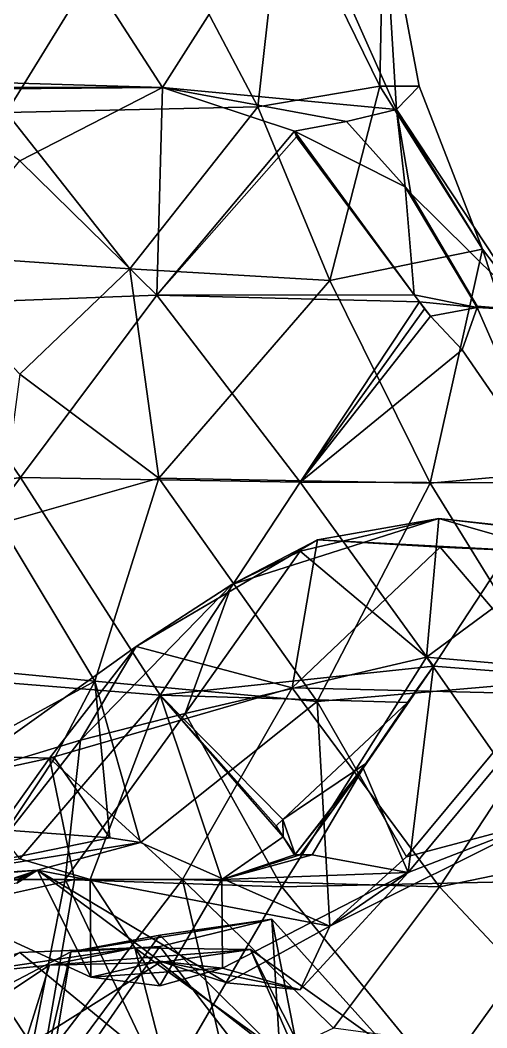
# Model space of a CAD drawing. Extents: x 290095 to 295679, y 4553756 to 4561441.
# Drawn here: x 294065.6 to 294107.6, y 4558733.2 to 4558823.8 of the extents above; entities that cross this region are included whole.
import ezdxf

# ---------------------------------------------------------------- set-up
doc = ezdxf.new("R2010")
doc.units = 0
doc.layers.add('Au_ppm_Pref_-_0_5', color=7, linetype='CONTINUOUS')

msp = doc.modelspace()

# ---------------------------------------------------------------- linework, layer by layer
at = {"layer": 'Au_ppm_Pref_-_0_5'}
for points in [[(294055.352, 4558818.397, 1863.638), (294045.284, 4558835.649, 1862.634), (294066.687, 4558835.856, 1864.47)], [(294078.4, 4558817.698, 1866.505), (294055.352, 4558818.397, 1863.638), (294066.687, 4558835.856, 1864.47)], [(294078.4, 4558817.698, 1866.505), (294066.687, 4558835.856, 1864.47), (294090.262, 4558836.36, 1864.962)], [(294076.686, 4558835.473, 1847.264), (294086.972, 4558815.987, 1847.868), (294089.174, 4558835.706, 1853.801)], [(294099.443, 4558815.723, 1863.799), (294078.4, 4558817.698, 1866.505), (294090.262, 4558836.36, 1864.962)], [(294086.972, 4558815.987, 1847.868), (294097.94, 4558817.831, 1854.48), (294089.174, 4558835.706, 1853.801)], [(294089.174, 4558835.706, 1853.801), (294097.94, 4558817.831, 1854.48), (294098.268, 4558834.858, 1859.009)], [(294090.262, 4558836.36, 1864.962), (294098.268, 4558834.858, 1859.009), (294099.443, 4558815.723, 1863.799)], [(294076.686, 4558835.473, 1847.264), (294064.35, 4558834.703, 1843.339), (294064.373, 4558815.456, 1845.674)], [(294076.686, 4558835.473, 1847.264), (294064.373, 4558815.456, 1845.674), (294086.972, 4558815.987, 1847.868)], [(294097.94, 4558817.831, 1854.48), (294101.487, 4558817.831, 1859.009), (294098.268, 4558834.858, 1859.009)], [(294098.268, 4558834.858, 1859.009), (294101.487, 4558817.831, 1859.009), (294099.443, 4558815.723, 1863.799)], [(294056.824, 4558817.7, 1864.173), (294055.352, 4558818.397, 1863.638), (294078.4, 4558817.698, 1866.505)], [(294056.569, 4558817.532, 1864.235), (294056.824, 4558817.7, 1864.173), (294078.4, 4558817.698, 1866.505)], [(294065.573, 4558811.129, 1868.654), (294056.569, 4558817.532, 1864.235), (294078.4, 4558817.698, 1866.505)], [(294065.573, 4558811.129, 1868.654), (294078.4, 4558817.698, 1866.505), (294077.905, 4558799.049, 1869.78)], [(294077.905, 4558799.049, 1869.78), (294078.4, 4558817.698, 1866.505), (294090.276, 4558813.801, 1869.37)], [(294094.945, 4558814.642, 1866.751), (294090.276, 4558813.801, 1869.37), (294078.4, 4558817.698, 1866.505)], [(294078.4, 4558817.698, 1866.505), (294099.443, 4558815.723, 1863.799), (294094.945, 4558814.642, 1866.751)], [(294086.972, 4558815.987, 1847.868), (294093.453, 4558800.369, 1851.7), (294097.94, 4558817.831, 1854.48)], [(294093.453, 4558800.369, 1851.7), (294107.175, 4558803.192, 1859.214), (294097.94, 4558817.831, 1854.48)], [(294097.94, 4558817.831, 1854.48), (294107.175, 4558803.192, 1859.214), (294101.487, 4558817.831, 1859.009)], [(294099.443, 4558815.723, 1863.799), (294101.487, 4558817.831, 1859.009), (294107.175, 4558803.192, 1859.214)], [(294086.972, 4558815.987, 1847.868), (294064.373, 4558815.456, 1845.674), (294075.46, 4558801.412, 1848.875)], [(294086.972, 4558815.987, 1847.868), (294075.46, 4558801.412, 1848.875), (294093.453, 4558800.369, 1851.7)], [(294100.212, 4558808.794, 1866.465), (294094.945, 4558814.642, 1866.751), (294099.443, 4558815.723, 1863.799)], [(294100.721, 4558808.198, 1866.452), (294100.212, 4558808.794, 1866.465), (294099.443, 4558815.723, 1863.799)], [(294111.362, 4558797.682, 1864.948), (294100.721, 4558808.198, 1866.452), (294099.443, 4558815.723, 1863.799)], [(294111.362, 4558797.682, 1864.948), (294099.443, 4558815.723, 1863.799), (294107.175, 4558803.192, 1859.214)], [(294075.46, 4558801.412, 1848.875), (294064.373, 4558815.456, 1845.674), (294055.272, 4558802.837, 1848.03)], [(294090.445, 4558813.268, 1869.497), (294077.905, 4558799.049, 1869.78), (294090.276, 4558813.801, 1869.37)], [(294094.945, 4558814.642, 1866.751), (294100.212, 4558808.794, 1866.465), (294090.276, 4558813.801, 1869.37)], [(294090.276, 4558813.801, 1869.37), (294101.035, 4558799.095, 1869.873), (294090.445, 4558813.268, 1869.497)], [(294100.212, 4558808.794, 1866.465), (294101.035, 4558799.095, 1869.873), (294090.276, 4558813.801, 1869.37)], [(294101.035, 4558799.095, 1869.873), (294077.905, 4558799.049, 1869.78), (294090.445, 4558813.268, 1869.497)], [(294065.573, 4558811.129, 1868.654), (294077.905, 4558799.049, 1869.78), (294054.982, 4558798.193, 1869.334)], [(294100.212, 4558808.794, 1866.465), (294100.721, 4558808.198, 1866.452), (294106.682, 4558797.942, 1867.577)], [(294100.212, 4558808.794, 1866.465), (294106.682, 4558797.942, 1867.577), (294101.035, 4558799.095, 1869.873)], [(294111.362, 4558797.682, 1864.948), (294106.679, 4558798.075, 1867.527), (294100.721, 4558808.198, 1866.452)], [(294100.721, 4558808.198, 1866.452), (294106.679, 4558798.075, 1867.527), (294106.682, 4558797.942, 1867.577)], [(294102.463, 4558782.167, 1853.148), (294107.175, 4558803.192, 1859.214), (294093.453, 4558800.369, 1851.7)], [(294102.463, 4558782.167, 1853.148), (294113.774, 4558783.163, 1859.205), (294107.175, 4558803.192, 1859.214)], [(294111.362, 4558797.682, 1864.948), (294107.175, 4558803.192, 1859.214), (294113.774, 4558783.163, 1859.205)], [(294065.573, 4558791.944, 1850.38), (294075.46, 4558801.412, 1848.875), (294055.272, 4558802.837, 1848.03)], [(294065.573, 4558791.944, 1850.38), (294078.085, 4558782.619, 1852.167), (294075.46, 4558801.412, 1848.875)], [(294078.085, 4558782.619, 1852.167), (294093.453, 4558800.369, 1851.7), (294075.46, 4558801.412, 1848.875)], [(294102.463, 4558782.167, 1853.148), (294093.453, 4558800.369, 1851.7), (294078.085, 4558782.619, 1852.167)], [(294065.633, 4558782.66, 1870.048), (294054.982, 4558798.193, 1869.334), (294077.905, 4558799.049, 1869.78)], [(294065.633, 4558782.66, 1870.048), (294077.905, 4558799.049, 1869.78), (294090.788, 4558782.235, 1870.724)], [(294077.905, 4558799.049, 1869.78), (294101.035, 4558799.095, 1869.873), (294101.515, 4558798.456, 1869.89)], [(294090.788, 4558782.235, 1870.724), (294077.905, 4558799.049, 1869.78), (294101.515, 4558798.456, 1869.89)], [(294090.788, 4558782.235, 1870.724), (294101.515, 4558798.456, 1869.89), (294101.948, 4558797.831, 1869.925)], [(294106.682, 4558797.942, 1867.577), (294101.515, 4558798.456, 1869.89), (294101.035, 4558799.095, 1869.873)], [(294102.505, 4558797.165, 1869.916), (294101.948, 4558797.831, 1869.925), (294101.515, 4558798.456, 1869.89)], [(294102.505, 4558797.165, 1869.916), (294101.515, 4558798.456, 1869.89), (294106.682, 4558797.942, 1867.577)], [(294065.633, 4558782.66, 1870.048), (294041.908, 4558778.968, 1869.089), (294054.982, 4558798.193, 1869.334)], [(294102.505, 4558797.165, 1869.916), (294090.788, 4558782.235, 1870.724), (294101.948, 4558797.831, 1869.925)], [(294105.346, 4558794.136, 1869.86), (294102.505, 4558797.165, 1869.916), (294106.682, 4558797.942, 1867.577)], [(294113.585, 4558782.195, 1869.763), (294105.346, 4558794.136, 1869.86), (294106.682, 4558797.942, 1867.577)], [(294111.362, 4558797.682, 1864.948), (294106.682, 4558797.942, 1867.577), (294106.679, 4558798.075, 1867.527)], [(294113.585, 4558782.195, 1869.763), (294106.682, 4558797.942, 1867.577), (294111.362, 4558797.682, 1864.948)], [(294105.346, 4558794.136, 1869.86), (294090.788, 4558782.235, 1870.724), (294102.505, 4558797.165, 1869.916)], [(294105.346, 4558794.136, 1869.86), (294113.585, 4558782.195, 1869.763), (294090.788, 4558782.235, 1870.724)], [(294078.085, 4558782.619, 1852.167), (294065.573, 4558791.944, 1850.38), (294063.8, 4558778.545, 1849.182)], [(294102.463, 4558782.167, 1853.148), (294113.454, 4558764.377, 1854.255), (294113.774, 4558783.163, 1859.205)], [(294065.633, 4558782.66, 1870.048), (294052.522, 4558765.183, 1869.972), (294041.908, 4558778.968, 1869.089)], [(294065.633, 4558782.66, 1870.048), (294078.185, 4558763.094, 1869.962), (294052.522, 4558765.183, 1869.972)], [(294063.8, 4558778.545, 1849.182), (294072.317, 4558764.377, 1849.89), (294078.085, 4558782.619, 1852.167)], [(294065.633, 4558782.66, 1870.048), (294090.788, 4558782.235, 1870.724), (294078.185, 4558763.094, 1869.962)], [(294072.317, 4558764.377, 1849.89), (294092.301, 4558762.533, 1852.407), (294078.085, 4558782.619, 1852.167)], [(294102.463, 4558782.167, 1853.148), (294078.085, 4558782.619, 1852.167), (294092.301, 4558762.533, 1852.407)], [(294078.185, 4558763.094, 1869.962), (294090.788, 4558782.235, 1870.724), (294102.772, 4558765.72, 1870.157)], [(294113.585, 4558782.195, 1869.763), (294102.772, 4558765.72, 1870.157), (294090.788, 4558782.235, 1870.724)], [(294102.463, 4558782.167, 1853.148), (294092.301, 4558762.533, 1852.407), (294113.454, 4558764.377, 1854.255)], [(294113.585, 4558782.195, 1869.763), (294115.084, 4558764.767, 1864.819), (294102.772, 4558765.72, 1870.157)], [(294051.988, 4558766.319, 1847.403), (294072.317, 4558764.377, 1849.89), (294063.8, 4558778.545, 1849.182)], [(294084.639, 4558773.05, 1888.705), (294103.228, 4558778.973, 1889.009), (294092.334, 4558777.06, 1893.669)], [(294084.639, 4558773.05, 1888.705), (294090.771, 4558776.054, 1884.813), (294103.228, 4558778.973, 1889.009)], [(294103.228, 4558778.973, 1889.009), (294090.771, 4558776.054, 1884.813), (294102.142, 4558766.533, 1882.317)], [(294113.88, 4558775.925, 1893.54), (294092.334, 4558777.06, 1893.669), (294103.228, 4558778.973, 1889.009)], [(294103.228, 4558778.973, 1889.009), (294102.142, 4558766.533, 1882.317), (294116.999, 4558777.475, 1882.868)], [(294103.228, 4558778.973, 1889.009), (294124.552, 4558776.514, 1888.705), (294113.88, 4558775.925, 1893.54)], [(294103.228, 4558778.973, 1889.009), (294116.999, 4558777.475, 1882.868), (294124.552, 4558776.514, 1888.705)], [(294090.054, 4558763.776, 1900.217), (294076.039, 4558767.476, 1894.757), (294092.334, 4558777.06, 1893.669)], [(294092.334, 4558777.06, 1893.669), (294076.039, 4558767.476, 1894.757), (294084.639, 4558773.05, 1888.705)], [(294090.054, 4558763.776, 1900.217), (294092.334, 4558777.06, 1893.669), (294103.371, 4558776.405, 1898.654)], [(294092.334, 4558777.06, 1893.669), (294113.88, 4558775.925, 1893.54), (294103.371, 4558776.405, 1898.654)], [(294116.999, 4558777.475, 1882.868), (294102.142, 4558766.533, 1882.317), (294127.024, 4558764.377, 1882.037)], [(294084.639, 4558773.05, 1888.705), (294080.437, 4558761.457, 1884.807), (294090.771, 4558776.054, 1884.813)], [(294090.771, 4558776.054, 1884.813), (294080.437, 4558761.457, 1884.807), (294102.142, 4558766.533, 1882.317)], [(294090.054, 4558763.776, 1900.217), (294103.371, 4558776.405, 1898.654), (294114.669, 4558763.167, 1899.568)], [(294113.88, 4558775.925, 1893.54), (294114.669, 4558763.167, 1899.568), (294103.371, 4558776.405, 1898.654)], [(294084.639, 4558773.05, 1888.705), (294076.039, 4558767.476, 1894.757), (294071.034, 4558759.077, 1889.659)], [(294084.639, 4558773.05, 1888.705), (294071.034, 4558759.077, 1889.659), (294080.437, 4558761.457, 1884.807)], [(294068.235, 4558757.454, 1899.531), (294059.254, 4558755.494, 1894.645), (294076.039, 4558767.476, 1894.757)], [(294071.034, 4558759.077, 1889.659), (294076.039, 4558767.476, 1894.757), (294059.254, 4558755.494, 1894.645)], [(294090.054, 4558763.776, 1900.217), (294068.235, 4558757.454, 1899.531), (294076.039, 4558767.476, 1894.757)], [(294051.988, 4558766.319, 1847.403), (294059.944, 4558757.639, 1848.207), (294072.317, 4558764.377, 1849.89)], [(294080.437, 4558761.457, 1884.807), (294089.114, 4558745.894, 1882.311), (294102.142, 4558766.533, 1882.317)], [(294089.114, 4558745.894, 1882.311), (294116.2, 4558746.479, 1882.706), (294102.142, 4558766.533, 1882.317)], [(294102.142, 4558766.533, 1882.317), (294116.2, 4558746.479, 1882.706), (294127.024, 4558764.377, 1882.037)], [(294065.573, 4558748.414, 1870.269), (294052.522, 4558765.183, 1869.972), (294078.185, 4558763.094, 1869.962)], [(294100.424, 4558762.438, 1870.145), (294078.185, 4558763.094, 1869.962), (294102.772, 4558765.72, 1870.157)], [(294102.772, 4558765.72, 1870.157), (294096.435, 4558756.56, 1870.011), (294100.424, 4558762.438, 1870.145)], [(294096.435, 4558756.56, 1870.011), (294102.772, 4558765.72, 1870.157), (294100.487, 4558747.183, 1864.479)], [(294100.487, 4558747.183, 1864.479), (294102.772, 4558765.72, 1870.157), (294115.084, 4558764.767, 1864.819)], [(294059.944, 4558757.639, 1848.207), (294068.688, 4558757.445, 1849.291), (294072.317, 4558764.377, 1849.89)], [(294068.688, 4558757.445, 1849.291), (294073.655, 4558750.275, 1852.178), (294072.317, 4558764.377, 1849.89)], [(294076.426, 4558749.856, 1853.345), (294072.317, 4558764.377, 1849.89), (294073.655, 4558750.275, 1852.178)], [(294076.426, 4558749.856, 1853.345), (294092.301, 4558762.533, 1852.407), (294072.317, 4558764.377, 1849.89)], [(294113.454, 4558764.377, 1854.255), (294092.301, 4558762.533, 1852.407), (294100.336, 4558748.596, 1855.179)], [(294100.336, 4558748.596, 1855.179), (294112.298, 4558751.751, 1859.009), (294113.454, 4558764.377, 1854.255)], [(294112.298, 4558751.751, 1859.009), (294100.487, 4558747.183, 1864.479), (294115.084, 4558764.767, 1864.819)], [(294071.913, 4558746.559, 1867.899), (294065.573, 4558748.414, 1870.269), (294078.185, 4558763.094, 1869.962)], [(294068.235, 4558757.454, 1899.531), (294090.054, 4558763.776, 1900.217), (294080.2, 4558746.536, 1903.488)], [(294071.913, 4558746.559, 1867.899), (294078.185, 4558763.094, 1869.962), (294083.729, 4558746.559, 1867.568)], [(294083.729, 4558746.559, 1867.568), (294078.185, 4558763.094, 1869.962), (294089.236, 4558750.386, 1870.008)], [(294078.185, 4558763.094, 1869.962), (294088.61, 4558751.375, 1870.069), (294089.236, 4558750.386, 1870.008)], [(294078.185, 4558763.094, 1869.962), (294089.223, 4558751.949, 1870.073), (294088.61, 4558751.375, 1870.069)], [(294089.223, 4558751.949, 1870.073), (294078.185, 4558763.094, 1869.962), (294100.424, 4558762.438, 1870.145)], [(294090.054, 4558763.776, 1900.217), (294103.29, 4558745.872, 1900.491), (294080.2, 4558746.536, 1903.488)], [(294103.29, 4558745.872, 1900.491), (294090.054, 4558763.776, 1900.217), (294114.669, 4558763.167, 1899.568)], [(294103.29, 4558745.872, 1900.491), (294114.669, 4558763.167, 1899.568), (294127.987, 4558750.991, 1898.832)], [(294092.301, 4558762.533, 1852.407), (294076.426, 4558749.856, 1853.345), (294093.457, 4558742.338, 1857.57)], [(294089.223, 4558751.949, 1870.073), (294100.424, 4558762.438, 1870.145), (294096.67, 4558756.961, 1870.039)], [(294093.457, 4558742.338, 1857.57), (294100.336, 4558748.596, 1855.179), (294092.301, 4558762.533, 1852.407)], [(294100.424, 4558762.438, 1870.145), (294096.435, 4558756.56, 1870.011), (294096.67, 4558756.961, 1870.039)], [(294071.034, 4558759.077, 1889.659), (294069.663, 4558746.559, 1884.694), (294080.437, 4558761.457, 1884.807)], [(294080.437, 4558761.457, 1884.807), (294069.663, 4558746.559, 1884.694), (294089.114, 4558745.894, 1882.311)], [(294059.254, 4558755.494, 1894.645), (294061.2, 4558746.559, 1890.139), (294071.034, 4558759.077, 1889.659)], [(294071.034, 4558759.077, 1889.659), (294061.2, 4558746.559, 1890.139), (294069.663, 4558746.559, 1884.694)], [(294059.944, 4558757.639, 1848.207), (294064.394, 4558750.989, 1849.163), (294068.688, 4558757.445, 1849.291)], [(294058.58, 4558743.914, 1898.914), (294068.235, 4558757.454, 1899.531), (294070.495, 4558746.559, 1904.203)], [(294068.235, 4558757.454, 1899.531), (294058.58, 4558743.914, 1898.914), (294059.254, 4558755.494, 1894.645)], [(294064.394, 4558750.989, 1849.163), (294064.398, 4558750.968, 1849.168), (294068.688, 4558757.445, 1849.291)], [(294068.688, 4558757.445, 1849.291), (294064.398, 4558750.968, 1849.168), (294073.655, 4558750.275, 1852.178)], [(294068.235, 4558757.454, 1899.531), (294080.2, 4558746.536, 1903.488), (294070.495, 4558746.559, 1904.203)], [(294090.317, 4558748.779, 1869.906), (294089.223, 4558751.949, 1870.073), (294096.67, 4558756.961, 1870.039)], [(294090.317, 4558748.779, 1869.906), (294096.67, 4558756.961, 1870.039), (294096.435, 4558756.56, 1870.011)], [(294090.767, 4558748.77, 1869.778), (294090.317, 4558748.779, 1869.906), (294096.435, 4558756.56, 1870.011)], [(294091.849, 4558748.75, 1869.469), (294090.767, 4558748.77, 1869.778), (294096.435, 4558756.56, 1870.011)], [(294096.435, 4558756.56, 1870.011), (294100.487, 4558747.183, 1864.479), (294091.849, 4558748.75, 1869.469)], [(294088.61, 4558751.375, 1870.069), (294089.223, 4558751.949, 1870.073), (294089.236, 4558750.386, 1870.008)], [(294089.236, 4558750.386, 1870.008), (294089.223, 4558751.949, 1870.073), (294090.317, 4558748.779, 1869.906)], [(294112.298, 4558751.751, 1859.009), (294093.457, 4558742.338, 1857.57), (294100.487, 4558747.183, 1864.479)], [(294100.336, 4558748.596, 1855.179), (294093.457, 4558742.338, 1857.57), (294112.298, 4558751.751, 1859.009)], [(294064.398, 4558750.968, 1849.168), (294053.996, 4558746.283, 1852.636), (294073.655, 4558750.275, 1852.178)], [(294090.258, 4558748.771, 1869.908), (294083.729, 4558746.559, 1867.568), (294089.236, 4558750.386, 1870.008)], [(294090.258, 4558748.771, 1869.908), (294089.236, 4558750.386, 1870.008), (294090.317, 4558748.779, 1869.906)], [(294103.29, 4558745.872, 1900.491), (294127.987, 4558750.991, 1898.832), (294118.361, 4558729.86, 1901.571)], [(294053.996, 4558746.283, 1852.636), (294076.426, 4558749.856, 1853.345), (294073.655, 4558750.275, 1852.178)], [(294067.152, 4558747.389, 1859.328), (294076.426, 4558749.856, 1853.345), (294053.996, 4558746.283, 1852.636)], [(294067.152, 4558747.389, 1859.328), (294093.457, 4558742.338, 1857.57), (294076.426, 4558749.856, 1853.345)], [(294090.767, 4558748.77, 1869.778), (294083.729, 4558746.559, 1867.568), (294090.258, 4558748.771, 1869.908)], [(294091.849, 4558748.75, 1869.469), (294083.729, 4558746.559, 1867.568), (294090.767, 4558748.77, 1869.778)], [(294091.849, 4558748.75, 1869.469), (294100.487, 4558747.183, 1864.479), (294083.729, 4558746.559, 1867.568)], [(294090.767, 4558748.77, 1869.778), (294090.258, 4558748.771, 1869.908), (294090.317, 4558748.779, 1869.906)], [(294053.03, 4558746.465, 1865.044), (294065.573, 4558748.414, 1870.269), (294071.913, 4558746.559, 1867.899)], [(294061.949, 4558745.615, 1860.368), (294053.03, 4558746.465, 1865.044), (294067.152, 4558747.389, 1859.328)], [(294067.152, 4558747.389, 1859.328), (294053.03, 4558746.465, 1865.044), (294071.951, 4558737.761, 1864.948)], [(294053.996, 4558746.283, 1852.636), (294065.576, 4558746.726, 1859.002), (294067.152, 4558747.389, 1859.328)], [(294065.301, 4558746.23, 1859.305), (294061.949, 4558745.615, 1860.368), (294067.152, 4558747.389, 1859.328)], [(294065.325, 4558746.233, 1859.297), (294065.301, 4558746.23, 1859.305), (294067.152, 4558747.389, 1859.328)], [(294067.152, 4558747.389, 1859.328), (294065.501, 4558746.545, 1859.12), (294065.325, 4558746.233, 1859.297)], [(294067.152, 4558747.389, 1859.328), (294065.576, 4558746.726, 1859.002), (294065.501, 4558746.545, 1859.12)], [(294067.152, 4558747.389, 1859.328), (294071.951, 4558737.761, 1864.948), (294078.172, 4558739.197, 1862.494)], [(294067.152, 4558747.389, 1859.328), (294078.172, 4558739.197, 1862.494), (294084.186, 4558737.246, 1859.009)], [(294067.152, 4558747.389, 1859.328), (294084.186, 4558737.246, 1859.009), (294093.457, 4558742.338, 1857.57)], [(294100.487, 4558747.183, 1864.479), (294083.807, 4558738.59, 1864.948), (294083.729, 4558746.559, 1867.568)], [(294090.771, 4558736.63, 1862.318), (294083.807, 4558738.59, 1864.948), (294100.487, 4558747.183, 1864.479)], [(294090.771, 4558736.63, 1862.318), (294100.487, 4558747.183, 1864.479), (294093.457, 4558742.338, 1857.57)], [(294066.098, 4558728.511, 1889.017), (294061.2, 4558746.559, 1890.139), (294047.606, 4558732.591, 1894.689)], [(294071.951, 4558737.761, 1864.948), (294053.03, 4558746.465, 1865.044), (294071.913, 4558746.559, 1867.899)], [(294067.646, 4558730.173, 1899.377), (294058.58, 4558743.914, 1898.914), (294070.495, 4558746.559, 1904.203)], [(294066.098, 4558728.511, 1889.017), (294069.663, 4558746.559, 1884.694), (294061.2, 4558746.559, 1890.139)], [(294066.098, 4558728.511, 1889.017), (294078.583, 4558727.757, 1883.885), (294069.663, 4558746.559, 1884.694)], [(294067.646, 4558730.173, 1899.377), (294070.495, 4558746.559, 1904.203), (294080.2, 4558746.536, 1903.488)], [(294067.646, 4558730.173, 1899.377), (294080.2, 4558746.536, 1903.488), (294084.337, 4558728.741, 1903.617)], [(294069.663, 4558746.559, 1884.694), (294078.583, 4558727.757, 1883.885), (294089.114, 4558745.894, 1882.311)], [(294071.951, 4558737.761, 1864.948), (294071.913, 4558746.559, 1867.899), (294078.172, 4558736.984, 1868.139)], [(294078.172, 4558736.984, 1868.139), (294071.913, 4558746.559, 1867.899), (294083.729, 4558746.559, 1867.568)], [(294078.172, 4558736.984, 1868.139), (294083.729, 4558746.559, 1867.568), (294083.807, 4558738.59, 1864.948)], [(294089.114, 4558745.894, 1882.311), (294078.583, 4558727.757, 1883.885), (294103.302, 4558728.578, 1882.697)], [(294084.337, 4558728.741, 1903.617), (294080.2, 4558746.536, 1903.488), (294093.779, 4558733.19, 1903.485)], [(294093.779, 4558733.19, 1903.485), (294080.2, 4558746.536, 1903.488), (294103.29, 4558745.872, 1900.491)], [(294089.114, 4558745.894, 1882.311), (294103.302, 4558728.578, 1882.697), (294116.2, 4558746.479, 1882.706)], [(294118.361, 4558729.86, 1901.571), (294093.779, 4558733.19, 1903.485), (294103.29, 4558745.872, 1900.491)], [(294103.302, 4558728.578, 1882.697), (294127.039, 4558730.943, 1884.221), (294116.2, 4558746.479, 1882.706)], [(294047.606, 4558732.591, 1894.689), (294058.58, 4558743.914, 1898.914), (294067.646, 4558730.173, 1899.377)], [(294078.172, 4558741.533, 1807.23), (294088.239, 4558742.977, 1811.494), (294070.173, 4558740.054, 1811.494)], [(294070.173, 4558740.054, 1811.494), (294088.239, 4558742.977, 1811.494), (294078.172, 4558740.53, 1815.424)], [(294078.172, 4558741.533, 1807.23), (294091.011, 4558728.857, 1805.469), (294088.239, 4558742.977, 1811.494)], [(294088.239, 4558742.977, 1811.494), (294089.249, 4558726.12, 1816.989), (294078.172, 4558740.53, 1815.424)], [(294084.186, 4558737.246, 1859.009), (294090.771, 4558736.63, 1862.318), (294093.457, 4558742.338, 1857.57)], [(294088.239, 4558742.977, 1811.494), (294091.011, 4558728.857, 1805.469), (294101.295, 4558728.455, 1810.697)], [(294088.239, 4558742.977, 1811.494), (294101.295, 4558728.455, 1810.697), (294089.249, 4558726.12, 1816.989)], [(294067.021, 4558726.514, 1806.98), (294091.011, 4558728.857, 1805.469), (294078.172, 4558741.533, 1807.23)], [(294067.021, 4558726.514, 1806.98), (294078.172, 4558741.533, 1807.23), (294070.173, 4558740.054, 1811.494)], [(294070.173, 4558740.054, 1811.494), (294078.172, 4558740.53, 1815.424), (294067.748, 4558725.439, 1815.308)], [(294089.249, 4558726.12, 1816.989), (294067.748, 4558725.439, 1815.308), (294078.172, 4558740.53, 1815.424)], [(294065.573, 4558739.973, 1920.597), (294051.873, 4558730.823, 1917.964), (294078.81, 4558729.115, 1918.07)], [(294067.021, 4558726.514, 1806.98), (294070.173, 4558740.054, 1811.494), (294052.848, 4558730.984, 1811.28)], [(294070.173, 4558740.054, 1811.494), (294067.748, 4558725.439, 1815.308), (294052.848, 4558730.984, 1811.28)], [(294075.929, 4558740.401, 1925.336), (294068.229, 4558738.845, 1928.961), (294059.077, 4558737.927, 1924.341)], [(294075.929, 4558740.401, 1925.336), (294059.077, 4558737.927, 1924.341), (294065.573, 4558739.973, 1920.597)], [(294075.929, 4558740.401, 1925.336), (294065.573, 4558739.973, 1920.597), (294078.81, 4558729.115, 1918.07)], [(294075.929, 4558740.401, 1925.336), (294086.313, 4558740.253, 1930.281), (294068.229, 4558738.845, 1928.961)], [(294078.172, 4558739.091, 1933.731), (294068.229, 4558738.845, 1928.961), (294086.313, 4558740.253, 1930.281)], [(294075.929, 4558740.401, 1925.336), (294092.133, 4558728.755, 1924.061), (294086.313, 4558740.253, 1930.281)], [(294075.929, 4558740.401, 1925.336), (294078.81, 4558729.115, 1918.07), (294092.133, 4558728.755, 1924.061)], [(294078.172, 4558739.091, 1933.731), (294086.313, 4558740.253, 1930.281), (294091.274, 4558728.813, 1936.01)], [(294102.627, 4558728.618, 1930.042), (294091.274, 4558728.813, 1936.01), (294086.313, 4558740.253, 1930.281)], [(294102.627, 4558728.618, 1930.042), (294086.313, 4558740.253, 1930.281), (294092.133, 4558728.755, 1924.061)], [(294068.229, 4558738.845, 1928.961), (294065.915, 4558731.39, 1936.754), (294052.982, 4558728.73, 1930.282)], [(294052.982, 4558728.73, 1930.282), (294059.077, 4558737.927, 1924.341), (294068.229, 4558738.845, 1928.961)], [(294065.915, 4558731.39, 1936.754), (294078.172, 4558739.091, 1933.731), (294091.274, 4558728.813, 1936.01)], [(294078.172, 4558739.091, 1933.731), (294065.915, 4558731.39, 1936.754), (294068.229, 4558738.845, 1928.961)], [(294071.951, 4558737.761, 1864.948), (294083.807, 4558738.59, 1864.948), (294078.172, 4558739.197, 1862.494)], [(294078.172, 4558739.197, 1862.494), (294083.807, 4558738.59, 1864.948), (294090.771, 4558736.63, 1862.318)], [(294078.172, 4558739.197, 1862.494), (294090.771, 4558736.63, 1862.318), (294084.186, 4558737.246, 1859.009)], [(294071.951, 4558737.761, 1864.948), (294078.172, 4558736.984, 1868.139), (294083.807, 4558738.59, 1864.948)], [(294065.94, 4558728.741, 1870.887), (294058.946, 4558737.187, 1870.887), (294058.908, 4558728.741, 1868.09)], [(294058.946, 4558737.187, 1870.887), (294065.94, 4558728.741, 1870.887), (294062.885, 4558727.349, 1876.274)]]:
    msp.add_3dface(points, dxfattribs=at)

doc.saveas('drawing.dxf')
